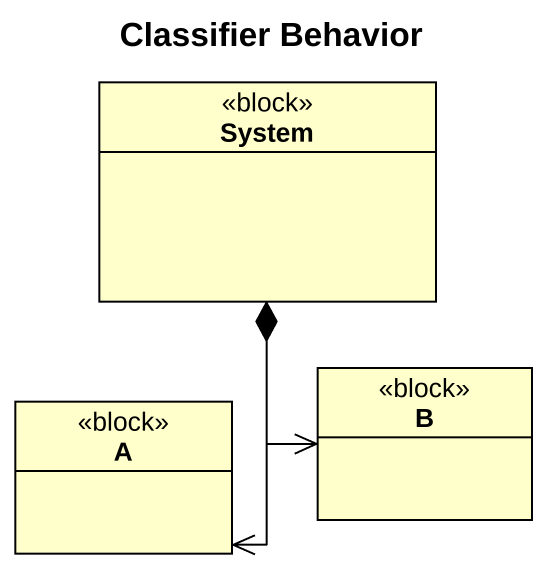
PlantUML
@startuml
title Classifier Behavior
hide circle
hide empty members
class System <<block>>
class B <<block>>
class A <<block>>
System *--> B
System *--> A
@enduml
